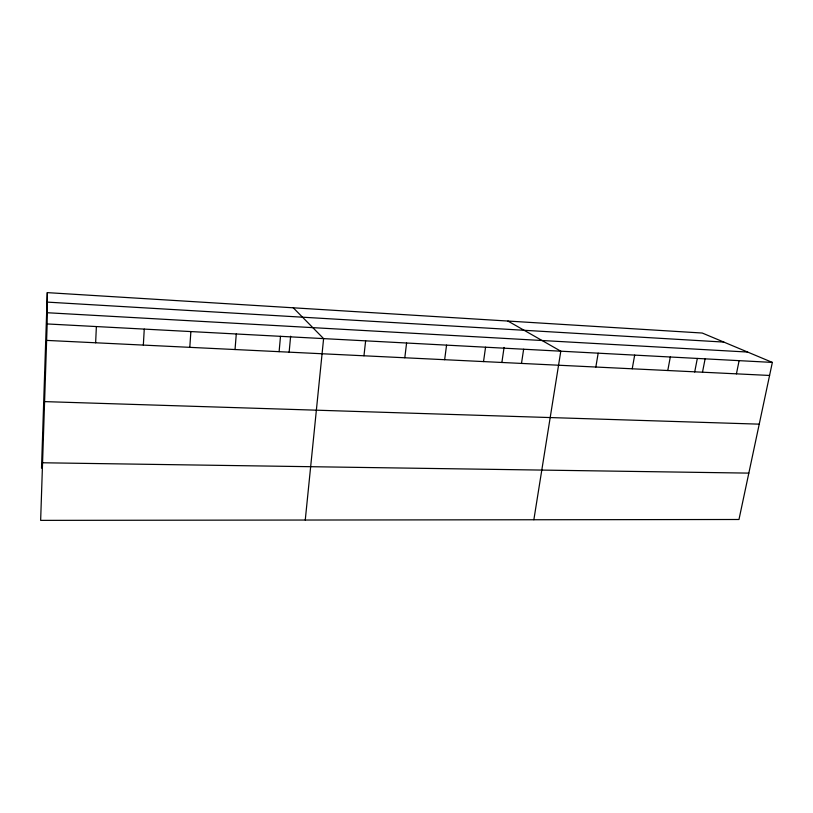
<?xml version="1.0" encoding="UTF-8"?>
<svg xmlns="http://www.w3.org/2000/svg" width="813" height="813" viewBox="0 0 813 813"><rect width="100%" height="100%" fill="white"/><g stroke="black" fill="none" stroke-linecap="round" stroke-linejoin="round"><path stroke-width="1.22" d="M47.164 323.95L47.296 292.629L702.249 333.035L772.35 362.415L738.976 519.497L40.65 520.371L47.164 323.95L772.35 362.415M41.514 468.146L47.296 292.629M95.639 342.781L96.371 326.562M143.342 345.098L144.257 329.102M189.795 347.344L190.872 331.572M235.038 349.539L236.278 333.98M279.113 351.673L280.505 336.328M289.133 352.303L290.627 336.226M305.261 520.046L323.604 338.615L293.269 307.802M363.96 355.789L365.626 340.84M404.803 357.771L406.591 343.015M444.65 359.702L446.561 345.139M483.532 361.592L485.564 347.202M501.895 362.405L504.07 347.436M521.489 363.431L523.633 349.224M533.856 519.751L560.797 351.196L507.922 321.044M595.838 367.029L598.175 353.177M632.229 368.797L634.668 355.108M667.778 370.515L670.308 356.998M694.688 372.019L697.32 358.462M702.493 372.202L705.115 358.848M736.426 373.848L739.119 360.647M42.561 462.77L748.834 473.115M44.593 401.612L759.23 424.152M46.615 340.403L769.576 375.454M47.205 312.731L747.614 352.049M47.256 302.111L723.834 342.08"/></g></svg>
